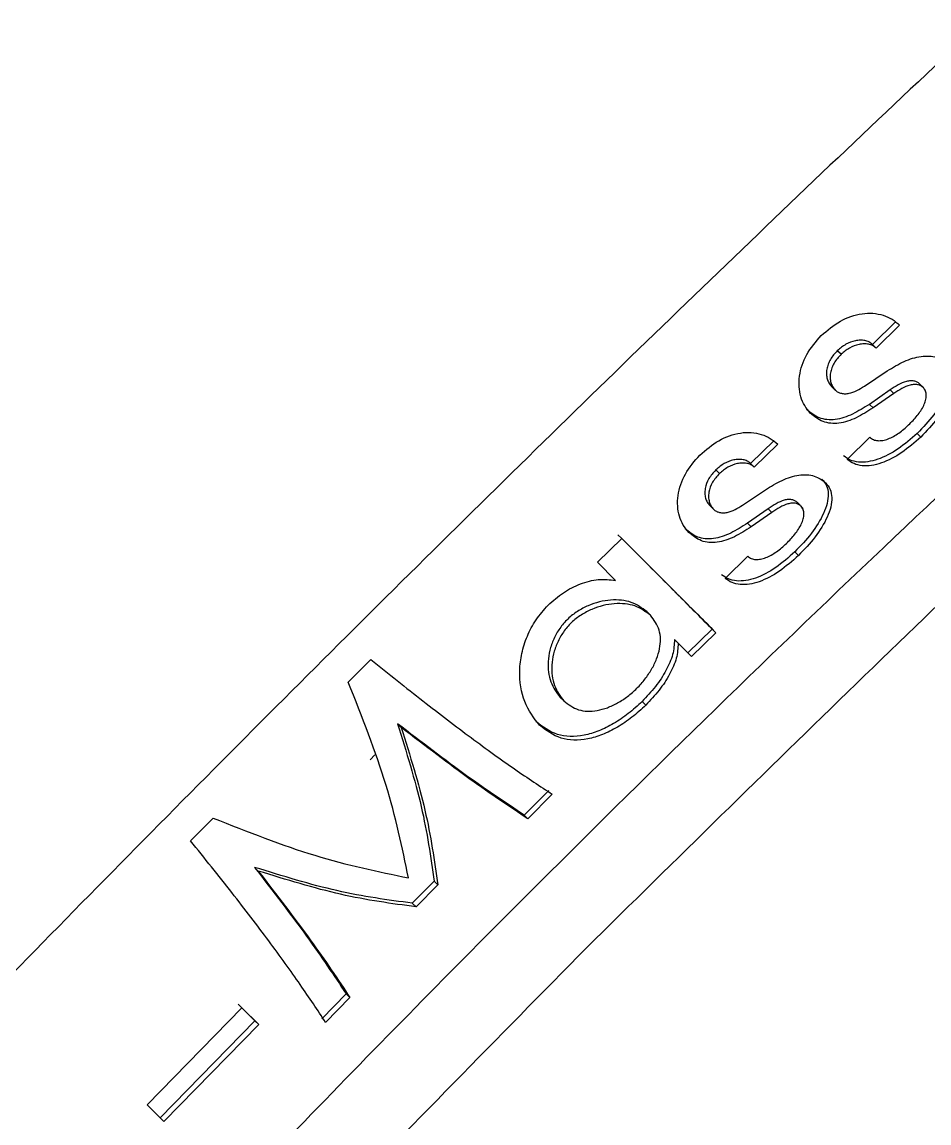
# Model space of a CAD drawing. Extents: x 400 to 501, y 484 to 634.
# Drawn here: x 413.852 to 415.374, y 582.297 to 584.143 of the extents above; entities that cross this region are included whole.
import ezdxf

# ---------------------------------------------------------------- set-up
doc = ezdxf.new("R2010")
doc.units = 0
doc.header["$MEASUREMENT"] = 0
doc.layers.add('DIM', color=3, linetype='Continuous')
doc.layers.add('GEOMETRY', color=3, linetype='Continuous', lineweight=25)

# ---------------------------------------------------------------- blocks, each defined once
blk = doc.blocks.new('2026 GRANDEE')
at = {"layer": 'GEOMETRY', "ltscale": 16}
for p, q in [((-35.1064, -13.1993), (-35.1458, -13.2376)), ((-35.1002, -13.2054), (-35.1396, -13.2438)), ((-35.1985, -13.2543), (-35.2047, -13.2482)), ((-35.1396, -13.2438), (-35.1458, -13.2376)), ((-35.1593, -13.3075), (-35.1208, -13.2821)), ((-35.2081, -13.3143), (-35.2142, -13.3081)), ((-35.0603, -13.3102), (-35.0664, -13.3041)), ((-35.1158, -13.3139), (-35.1508, -13.3382)), ((-35.1097, -13.3201), (-35.1447, -13.3443)), ((-35.1097, -13.3201), (-35.1158, -13.3139)), ((-35.1447, -13.3443), (-35.1508, -13.3382)), ((-35.3109, -13.3988), (-35.3502, -13.4373)), ((-35.1883, -13.4305), (-35.1502, -13.3935)), ((-35.0646, -13.393), (-35.0707, -13.3869)), ((-35.3047, -13.4049), (-35.344, -13.4434)), ((-35.344, -13.4434), (-35.3502, -13.4373)), ((-35.4026, -13.4543), (-35.4087, -13.4482)), ((-35.3637, -13.5071), (-35.3254, -13.4815)), ((-35.4123, -13.5142), (-35.4184, -13.508)), ((-35.3206, -13.5132), (-35.3555, -13.5376)), ((-35.3145, -13.5193), (-35.3206, -13.5132)), ((-35.2618, -13.5127), (-35.2716, -13.503)), ((-35.3145, -13.5193), (-35.3493, -13.5438)), ((-35.3493, -13.5438), (-35.3555, -13.5376)), ((-35.607, -13.6031), (-35.5665, -13.563)), ((-35.2699, -13.5917), (-35.2761, -13.5856)), ((-35.5768, -13.6333), (-35.607, -13.6031)), ((-35.3928, -13.63), (-35.3549, -13.5929)), ((-35.5182, -13.6919), (-35.5244, -13.6858)), ((-35.4147, -13.7149), (-35.4554, -13.7548)), ((-35.4086, -13.7211), (-35.4147, -13.7149)), ((-35.4716, -13.7386), (-35.4777, -13.7325)), ((-35.4086, -13.7211), (-35.4493, -13.761)), ((-35.4493, -13.761), (-35.4716, -13.7386)), ((-36.0252, -13.8041), (-35.9872, -13.7661)), ((-35.6635, -13.8356), (-35.6696, -13.8295)), ((-35.526, -13.8426), (-35.5322, -13.8364)), ((-35.9365, -13.8798), (-35.9426, -13.8737)), ((-35.9886, -13.9342), (-35.9805, -13.9258)), ((-35.689, -13.9857), (-35.7303, -14.0269)), ((-35.6829, -13.9919), (-35.7242, -14.033)), ((-35.7242, -14.033), (-35.7303, -14.0269)), ((-36.29, -14.07), (-36.2522, -14.0319)), ((-36.1763, -14.1207), (-36.1825, -14.1146)), ((-35.8813, -14.138), (-35.9178, -14.1747)), ((-35.8752, -14.1441), (-35.8813, -14.138)), ((-35.8752, -14.1441), (-35.9116, -14.1808)), ((-35.9116, -14.1808), (-35.9178, -14.1747)), ((-36.2099, -14.344), (-36.1818, -14.3722)), ((-36.0287, -14.3269), (-36.0696, -14.3684)), ((-36.0225, -14.333), (-36.0634, -14.3746)), ((-36.0225, -14.333), (-36.0287, -14.3269)), ((-36.3628, -14.5126), (-36.2038, -14.3502)), ((-36.2038, -14.3502), (-36.1756, -14.3783)), ((-36.1818, -14.3722), (-36.3407, -14.5347)), ((-36.1756, -14.3783), (-36.3345, -14.5408)), ((-36.1756, -14.3783), (-36.1818, -14.3722)), ((-36.3345, -14.5408), (-36.3628, -14.5126))]:
    blk.add_line(p, q, dxfattribs=at)
for points, knots in [([(-40.5003, -15.8714), (-40.4458, -15.8151), (-40.3226, -15.6877), (-40.1408, -15.4997), (-39.9651, -15.3178), (-39.8201, -15.1678), (-39.7056, -15.0492), (-39.6194, -14.9601), (-39.5502, -14.8884), (-39.4511, -14.7859), (-39.3025, -14.6322), (-39.0935, -14.416), (-38.8443, -14.1584), (-38.5644, -13.8693), (-38.2653, -13.5609), (-37.9638, -13.2506), (-37.6617, -12.9402), (-37.3313, -12.6013), (-36.9741, -12.2355), (-36.5987, -11.8519), (-36.2427, -11.4888), (-35.9145, -11.1547), (-35.6645, -10.9006), (-35.4828, -10.716), (-35.3515, -10.5826), (-35.2026, -10.4314), (-35.0272, -10.2533), (-34.826, -10.049), (-34.5993, -9.8189), (-34.359, -9.575), (-34.1941, -9.4073), (-34.113, -9.3249)], [0, 0, 0, 0, 0.025706, 0.058116, 0.085771, 0.108674, 0.126547, 0.139842, 0.14935, 0.159222, 0.186616, 0.219484, 0.257819, 0.304206, 0.351452, 0.398756, 0.44612, 0.493545, 0.553989, 0.613827, 0.669581, 0.720778, 0.767425, 0.786508, 0.805714, 0.828802, 0.856129, 0.887695, 0.922828, 0.962064, 1, 1, 1, 1]), ([(-40.3706, -15.9417), (-40.3422, -15.9148), (-40.11, -15.6952), (-39.6744, -15.2761), (-39.065, -14.6861), (-38.4575, -14.0915), (-37.8521, -13.494), (-37.249, -12.8934), (-36.6483, -12.2902), (-36.0504, -11.6845), (-35.4555, -11.0767), (-34.8652, -10.4669), (-34.4262, -10.0105), (-34.187, -9.7575), (-34.1406, -9.7083)], [0, 0, 0, 0, 0.013438, 0.10981, 0.206183, 0.302486, 0.398732, 0.494983, 0.591271, 0.687581, 0.783942, 0.880359, 0.976777, 1, 1, 1, 1]), ([(-32.0826, -10.2807), (-32.4042, -10.5222), (-33.044, -11.0026), (-33.956, -11.7803), (-34.8417, -12.5767), (-35.7009, -13.3979), (-36.5348, -14.2323), (-37.3474, -15.0774), (-38.1302, -15.9429), (-38.8881, -16.8398), (-39.3585, -17.4672), (-39.595, -17.7827)], [0, 0, 0, 0, 0.113392, 0.225638, 0.337341, 0.448782, 0.560233, 0.669481, 0.778832, 0.888788, 1, 1, 1, 1]), ([(-31.6026, -10.7629), (-31.7346, -10.851), (-32.0014, -11.0291), (-32.3994, -11.3097), (-32.8003, -11.6038), (-33.2029, -11.9123), (-33.5956, -12.2261), (-34.0451, -12.6002), (-34.5554, -13.0457), (-35.1391, -13.5846), (-35.6554, -14.0878), (-36.0964, -14.5358), (-36.4532, -14.9108), (-36.7926, -15.2802), (-37.1149, -15.6435), (-37.4296, -16.0113), (-37.8042, -16.466), (-38.23, -17.0115), (-38.6902, -17.6387), (-38.9753, -18.0617), (-39.1157, -18.2701)], [0, 0, 0, 0, 0.044709, 0.090349, 0.13691, 0.184379, 0.232745, 0.277954, 0.348418, 0.422679, 0.500679, 0.550525, 0.598903, 0.645795, 0.691185, 0.735062, 0.781563, 0.856423, 0.929252, 1, 1, 1, 1]), ([(-35.626, -14.2499), (-35.3247, -13.9537), (-34.7222, -13.3614), (-34.0867, -12.8046), (-33.7689, -12.5262)], [0, 0, 0, 0, 0.499996, 1, 1, 1, 1]), ([(-35.2318, -13.2229), (-35.2214, -13.2142), (-35.2009, -13.1968), (-35.1692, -13.1859), (-35.1447, -13.1848), (-35.1275, -13.1883), (-35.1122, -13.195), (-35.1042, -13.2019), (-35.1002, -13.2054)], [0, 0, 0, 0, 0.2501206, 0.4986241, 0.6239066, 0.7485423, 0.8738271, 1, 1, 1, 1]), ([(-35.25, -13.3529), (-35.2534, -13.3489), (-35.2601, -13.341), (-35.2663, -13.3257), (-35.2693, -13.3088), (-35.2684, -13.2849), (-35.2581, -13.2535), (-35.2406, -13.2332), (-35.2318, -13.2229)], [0, 0, 0, 0, 0.125882, 0.25115, 0.376045, 0.500728, 0.749011, 1, 1, 1, 1]), ([(-35.1458, -13.2376), (-35.1476, -13.2362), (-35.1513, -13.2333), (-35.1584, -13.231), (-35.1662, -13.2303), (-35.177, -13.2317), (-35.1908, -13.2366), (-35.2001, -13.2443), (-35.2047, -13.2482)], [0, 0, 0, 0, 0.1251322, 0.2500789, 0.3753472, 0.5006993, 0.7503263, 1, 1, 1, 1]), ([(-35.1396, -13.2438), (-35.1415, -13.2423), (-35.1451, -13.2394), (-35.1522, -13.2371), (-35.16, -13.2365), (-35.1708, -13.2378), (-35.1847, -13.2428), (-35.1939, -13.2505), (-35.1985, -13.2543)], [0, 0, 0, 0, 0.125132, 0.250079, 0.375347, 0.500699, 0.750326, 1, 1, 1, 1]), ([(-35.2047, -13.2482), (-35.2089, -13.2528), (-35.2152, -13.2599), (-35.2202, -13.2709), (-35.2226, -13.2793), (-35.2231, -13.2877), (-35.2219, -13.2955), (-35.219, -13.3026), (-35.2158, -13.3063), (-35.2142, -13.3081)], [0, 0, 0, 0, 0.2491409, 0.373938, 0.4985542, 0.6237251, 0.7486846, 0.8741126, 1, 1, 1, 1]), ([(-35.1985, -13.2543), (-35.2027, -13.259), (-35.209, -13.266), (-35.2141, -13.277), (-35.2164, -13.2855), (-35.217, -13.2939), (-35.2157, -13.3017), (-35.2129, -13.3087), (-35.2097, -13.3124), (-35.2081, -13.3143)], [0, 0, 0, 0, 0.249141, 0.373938, 0.498554, 0.623725, 0.748685, 0.874113, 1, 1, 1, 1]), ([(-35.1208, -13.2821), (-35.1115, -13.2764), (-35.0931, -13.2652), (-35.0685, -13.2575), (-35.0504, -13.2569), (-35.0337, -13.2598), (-35.0249, -13.2665), (-35.0189, -13.271)], [0, 0, 0, 0, 0.251026, 0.498917, 0.623579, 0.748543, 1, 1, 1, 1]), ([(-35.0251, -13.2648), (-35.0222, -13.2684), (-35.0166, -13.2754), (-35.0138, -13.2897), (-35.0157, -13.3057), (-35.0238, -13.328), (-35.0415, -13.3566), (-35.0609, -13.3768), (-35.0707, -13.3869)], [0, 0, 0, 0, 0.125632, 0.250272, 0.375166, 0.501024, 0.749758, 1, 1, 1, 1]), ([(-35.0189, -13.271), (-35.0161, -13.2745), (-35.0104, -13.2816), (-35.0076, -13.2958), (-35.0096, -13.3118), (-35.0177, -13.3342), (-35.0353, -13.3628), (-35.0548, -13.3829), (-35.0646, -13.393)], [0, 0, 0, 0, 0.125632, 0.250272, 0.375166, 0.501024, 0.749758, 1, 1, 1, 1]), ([(-35.2081, -13.3143), (-35.2066, -13.3155), (-35.2037, -13.318), (-35.1979, -13.3199), (-35.1917, -13.3206), (-35.1829, -13.3195), (-35.1718, -13.3154), (-35.1634, -13.3101), (-35.1593, -13.3075)], [0, 0, 0, 0, 0.125625, 0.250582, 0.375568, 0.500489, 0.749031, 1, 1, 1, 1]), ([(-35.0664, -13.3041), (-35.0678, -13.3029), (-35.0704, -13.3007), (-35.0758, -13.2988), (-35.082, -13.2985), (-35.0911, -13.3002), (-35.1027, -13.3051), (-35.1114, -13.311), (-35.1158, -13.3139)], [0, 0, 0, 0, 0.125279, 0.250079, 0.375087, 0.500396, 0.749665, 1, 1, 1, 1]), ([(-35.0603, -13.3102), (-35.0616, -13.3091), (-35.0643, -13.3068), (-35.0696, -13.305), (-35.0759, -13.3046), (-35.0849, -13.3063), (-35.0966, -13.3113), (-35.1053, -13.3172), (-35.1097, -13.3201)], [0, 0, 0, 0, 0.125279, 0.250079, 0.375087, 0.500396, 0.749665, 1, 1, 1, 1]), ([(-35.085, -13.3726), (-35.08, -13.3676), (-35.0702, -13.3575), (-35.0606, -13.3431), (-35.0562, -13.3315), (-35.0551, -13.3232), (-35.0561, -13.3157), (-35.0589, -13.312), (-35.0603, -13.3102)], [0, 0, 0, 0, 0.25095, 0.499252, 0.624726, 0.749996, 0.87464, 1, 1, 1, 1]), ([(-35.1508, -13.3382), (-35.1601, -13.344), (-35.1786, -13.3555), (-35.2035, -13.3641), (-35.2222, -13.3644), (-35.2395, -13.3603), (-35.2495, -13.3522), (-35.2562, -13.3468)], [0, 0, 0, 0, 0.2517832, 0.5000716, 0.6243439, 0.7486952, 1, 1, 1, 1]), ([(-35.1447, -13.3443), (-35.154, -13.3501), (-35.1725, -13.3617), (-35.1973, -13.3702), (-35.216, -13.3705), (-35.2333, -13.3665), (-35.2433, -13.3584), (-35.25, -13.3529)], [0, 0, 0, 0, 0.251783, 0.500072, 0.624344, 0.748695, 1, 1, 1, 1]), ([(-35.1502, -13.3935), (-35.1483, -13.395), (-35.1445, -13.3978), (-35.137, -13.3994), (-35.1285, -13.3989), (-35.1165, -13.3955), (-35.1011, -13.3871), (-35.0904, -13.3774), (-35.085, -13.3726)], [0, 0, 0, 0, 0.125201, 0.250172, 0.3753, 0.500711, 0.750261, 1, 1, 1, 1]), ([(-35.4355, -13.4232), (-35.4252, -13.4145), (-35.4048, -13.397), (-35.3732, -13.3859), (-35.3489, -13.3847), (-35.3319, -13.388), (-35.3166, -13.3946), (-35.3087, -13.4015), (-35.3047, -13.4049)], [0, 0, 0, 0, 0.250129, 0.498649, 0.623941, 0.748566, 0.873835, 1, 1, 1, 1]), ([(-35.0707, -13.3869), (-35.0812, -13.3961), (-35.1021, -13.4144), (-35.1315, -13.4294), (-35.1537, -13.4351), (-35.1693, -13.4355), (-35.1834, -13.4323), (-35.1907, -13.427), (-35.1944, -13.4243)], [0, 0, 0, 0, 0.250008, 0.49839, 0.623598, 0.748656, 0.874, 1, 1, 1, 1]), ([(-35.0646, -13.393), (-35.0751, -13.4022), (-35.096, -13.4206), (-35.1253, -13.4356), (-35.1476, -13.4413), (-35.1632, -13.4416), (-35.1772, -13.4384), (-35.1846, -13.4331), (-35.1883, -13.4305)], [0, 0, 0, 0, 0.250008, 0.49839, 0.623598, 0.748656, 0.874, 1, 1, 1, 1]), ([(-35.454, -13.553), (-35.4574, -13.549), (-35.464, -13.5411), (-35.4702, -13.5259), (-35.4731, -13.509), (-35.4721, -13.4851), (-35.4617, -13.4538), (-35.4443, -13.4335), (-35.4355, -13.4232)], [0, 0, 0, 0, 0.12587, 0.251127, 0.376023, 0.50071, 0.748996, 1, 1, 1, 1]), ([(-35.3502, -13.4373), (-35.352, -13.4359), (-35.3556, -13.433), (-35.3627, -13.4308), (-35.3704, -13.4302), (-35.3812, -13.4316), (-35.3949, -13.4366), (-35.4041, -13.4443), (-35.4087, -13.4482)], [0, 0, 0, 0, 0.125132, 0.25008, 0.375342, 0.500708, 0.750342, 1, 1, 1, 1]), ([(-35.344, -13.4434), (-35.3458, -13.442), (-35.3495, -13.4391), (-35.3565, -13.4369), (-35.3643, -13.4363), (-35.375, -13.4377), (-35.3888, -13.4428), (-35.398, -13.4505), (-35.4026, -13.4543)], [0, 0, 0, 0, 0.125132, 0.25008, 0.375342, 0.500708, 0.750342, 1, 1, 1, 1]), ([(-35.4087, -13.4482), (-35.4129, -13.4529), (-35.4212, -13.4622), (-35.4264, -13.4766), (-35.4272, -13.4877), (-35.426, -13.4955), (-35.4231, -13.5025), (-35.42, -13.5062), (-35.4184, -13.508)], [0, 0, 0, 0, 0.249463, 0.497956, 0.623264, 0.748377, 0.873965, 1, 1, 1, 1]), ([(-35.4026, -13.4543), (-35.4067, -13.459), (-35.415, -13.4684), (-35.4203, -13.4828), (-35.421, -13.4938), (-35.4198, -13.5017), (-35.417, -13.5087), (-35.4138, -13.5123), (-35.4123, -13.5142)], [0, 0, 0, 0, 0.2494631, 0.4979559, 0.6232644, 0.7483766, 0.8739652, 1, 1, 1, 1]), ([(-35.3254, -13.4815), (-35.3162, -13.4758), (-35.2979, -13.4645), (-35.2735, -13.4567), (-35.2555, -13.4559), (-35.2389, -13.4587), (-35.2301, -13.4653), (-35.2243, -13.4697)], [0, 0, 0, 0, 0.251033, 0.4989259, 0.6235856, 0.7485447, 1, 1, 1, 1]), ([(-35.2304, -13.4635), (-35.2276, -13.467), (-35.222, -13.474), (-35.2193, -13.4882), (-35.2213, -13.5042), (-35.2294, -13.5265), (-35.247, -13.5552), (-35.2664, -13.5754), (-35.2761, -13.5856)], [0, 0, 0, 0, 0.125627, 0.250266, 0.375161, 0.501018, 0.749761, 1, 1, 1, 1]), ([(-35.2243, -13.4697), (-35.2215, -13.4732), (-35.2159, -13.4802), (-35.2132, -13.4944), (-35.2151, -13.5103), (-35.2233, -13.5327), (-35.2408, -13.5613), (-35.2602, -13.5816), (-35.2699, -13.5917)], [0, 0, 0, 0, 0.125627, 0.250266, 0.375161, 0.501018, 0.749761, 1, 1, 1, 1]), ([(-35.4123, -13.5142), (-35.4108, -13.5154), (-35.4078, -13.5178), (-35.4022, -13.5197), (-35.396, -13.5203), (-35.3872, -13.5192), (-35.3761, -13.515), (-35.3679, -13.5098), (-35.3637, -13.5071)], [0, 0, 0, 0, 0.125621, 0.250572, 0.375566, 0.500504, 0.749047, 1, 1, 1, 1]), ([(-35.2716, -13.503), (-35.2729, -13.5018), (-35.2755, -13.4996), (-35.2809, -13.4978), (-35.2871, -13.4975), (-35.296, -13.4992), (-35.3076, -13.5043), (-35.3163, -13.5102), (-35.3206, -13.5132)], [0, 0, 0, 0, 0.125279, 0.250077, 0.375078, 0.500392, 0.74966, 1, 1, 1, 1]), ([(-35.2654, -13.5091), (-35.2668, -13.508), (-35.2694, -13.5057), (-35.2747, -13.5039), (-35.2809, -13.5037), (-35.2899, -13.5054), (-35.3015, -13.5105), (-35.3101, -13.5164), (-35.3145, -13.5193)], [0, 0, 0, 0, 0.125279, 0.250077, 0.375078, 0.500392, 0.74966, 1, 1, 1, 1]), ([(-35.2901, -13.5715), (-35.2852, -13.5664), (-35.2754, -13.5563), (-35.2659, -13.5419), (-35.2615, -13.5303), (-35.2604, -13.5221), (-35.2613, -13.5145), (-35.2641, -13.5109), (-35.2654, -13.5091)], [0, 0, 0, 0, 0.250946, 0.499251, 0.624734, 0.750012, 0.874649, 1, 1, 1, 1]), ([(-35.3555, -13.5376), (-35.3647, -13.5435), (-35.3831, -13.5551), (-35.4078, -13.5638), (-35.4264, -13.5642), (-35.4436, -13.5602), (-35.4535, -13.5522), (-35.4601, -13.5468)], [0, 0, 0, 0, 0.251798, 0.500101, 0.624373, 0.748713, 1, 1, 1, 1]), ([(-35.3493, -13.5438), (-35.3586, -13.5496), (-35.3769, -13.5612), (-35.4016, -13.5699), (-35.4202, -13.5704), (-35.4374, -13.5664), (-35.4474, -13.5583), (-35.454, -13.553)], [0, 0, 0, 0, 0.251798, 0.500101, 0.624373, 0.748713, 1, 1, 1, 1]), ([(-35.5727, -13.5569), (-35.5424, -13.5871), (-35.4818, -13.6477), (-35.4371, -13.6925), (-35.4147, -13.7149)], [0, 0, 0, 0, 0.498764, 1, 1, 1, 1]), ([(-35.5665, -13.563), (-35.5363, -13.5932), (-35.4757, -13.6539), (-35.431, -13.6986), (-35.4086, -13.7211)], [0, 0, 0, 0, 0.498764, 1, 1, 1, 1]), ([(-35.2761, -13.5856), (-35.2865, -13.5948), (-35.3073, -13.6132), (-35.3365, -13.6285), (-35.3586, -13.6343), (-35.374, -13.6348), (-35.388, -13.6317), (-35.3953, -13.6265), (-35.3989, -13.6238)], [0, 0, 0, 0, 0.250013, 0.498388, 0.623594, 0.748657, 0.874, 1, 1, 1, 1]), ([(-35.3549, -13.5929), (-35.353, -13.5943), (-35.3493, -13.5971), (-35.3418, -13.5986), (-35.3334, -13.5981), (-35.3215, -13.5945), (-35.3062, -13.586), (-35.2955, -13.5764), (-35.2901, -13.5715)], [0, 0, 0, 0, 0.125206, 0.250183, 0.375314, 0.500732, 0.75028, 1, 1, 1, 1]), ([(-35.2699, -13.5917), (-35.2804, -13.601), (-35.3012, -13.6194), (-35.3303, -13.6346), (-35.3524, -13.6405), (-35.3679, -13.6409), (-35.3819, -13.6378), (-35.3891, -13.6326), (-35.3928, -13.63)], [0, 0, 0, 0, 0.250013, 0.498388, 0.623594, 0.748657, 0.874, 1, 1, 1, 1]), ([(-35.6899, -13.6749), (-35.6816, -13.6676), (-35.6651, -13.6529), (-35.636, -13.6383), (-35.6053, -13.6302), (-35.5863, -13.6323), (-35.5768, -13.6333)], [0, 0, 0, 0, 0.25143, 0.50055, 0.749437, 1, 1, 1, 1]), ([(-35.7044, -13.8763), (-35.7138, -13.8641), (-35.7325, -13.8397), (-35.7394, -13.7942), (-35.735, -13.7558), (-35.7257, -13.7268), (-35.7111, -13.6988), (-35.697, -13.6829), (-35.6899, -13.6749)], [0, 0, 0, 0, 0.249959, 0.499086, 0.624856, 0.749853, 0.874475, 1, 1, 1, 1]), ([(-35.5244, -13.6858), (-35.5325, -13.6798), (-35.5488, -13.6678), (-35.5847, -13.6644), (-35.6166, -13.672), (-35.6409, -13.6848), (-35.6574, -13.6976), (-35.671, -13.7136), (-35.6811, -13.7316), (-35.6876, -13.7506), (-35.6912, -13.7756), (-35.6878, -13.8053), (-35.6757, -13.8214), (-35.6696, -13.8295)], [0, 0, 0, 0, 0.1249412, 0.2494211, 0.3746014, 0.4369717, 0.4990095, 0.5610089, 0.6234558, 0.6865113, 0.7496619, 0.8746627, 1, 1, 1, 1]), ([(-35.5182, -13.6919), (-35.5264, -13.6859), (-35.5426, -13.6739), (-35.5785, -13.6705), (-35.6105, -13.6782), (-35.6347, -13.6909), (-35.6513, -13.7037), (-35.6649, -13.7198), (-35.6749, -13.7378), (-35.6815, -13.7567), (-35.6851, -13.7817), (-35.6816, -13.8114), (-35.6695, -13.8276), (-35.6635, -13.8356)], [0, 0, 0, 0, 0.124941, 0.249421, 0.374601, 0.436972, 0.49901, 0.561009, 0.623456, 0.686511, 0.749662, 0.874663, 1, 1, 1, 1]), ([(-35.6635, -13.8356), (-35.6558, -13.8414), (-35.6404, -13.8529), (-35.6133, -13.8536), (-35.5906, -13.8474), (-35.5732, -13.8393), (-35.5564, -13.8283), (-35.5407, -13.8146), (-35.527, -13.7991), (-35.5158, -13.7824), (-35.5074, -13.7651), (-35.5007, -13.7424), (-35.5009, -13.7152), (-35.5125, -13.6997), (-35.5182, -13.6919)], [0, 0, 0, 0, 0.125026, 0.249374, 0.312105, 0.374725, 0.437123, 0.499412, 0.561783, 0.624315, 0.687119, 0.750176, 0.874873, 1, 1, 1, 1]), ([(-35.4777, -13.7325), (-35.4783, -13.7408), (-35.4793, -13.7575), (-35.4915, -13.7848), (-35.509, -13.8118), (-35.5245, -13.8282), (-35.5322, -13.8364)], [0, 0, 0, 0, 0.249128, 0.497616, 0.748224, 1, 1, 1, 1]), ([(-35.4716, -13.7386), (-35.4721, -13.747), (-35.4732, -13.7636), (-35.4854, -13.791), (-35.5029, -13.818), (-35.5183, -13.8344), (-35.526, -13.8426)], [0, 0, 0, 0, 0.249128, 0.497616, 0.748224, 1, 1, 1, 1]), ([(-35.9872, -13.7661), (-35.9577, -13.7898), (-35.8989, -13.837), (-35.818, -13.8984), (-35.7442, -13.9518), (-35.7033, -13.9785), (-35.6829, -13.9919)], [0, 0, 0, 0, 0.2507582, 0.5006337, 0.750297, 1, 1, 1, 1]), ([(-35.9242, -14.1322), (-35.9347, -14.0812), (-35.956, -13.979), (-36.0021, -13.8625), (-36.0252, -13.8041)], [0, 0, 0, 0, 0.498096, 1, 1, 1, 1]), ([(-35.5322, -13.8364), (-35.5398, -13.8434), (-35.555, -13.8574), (-35.5799, -13.874), (-35.605, -13.8864), (-35.6378, -13.8964), (-35.6767, -13.8957), (-35.6992, -13.8787), (-35.7106, -13.8701)], [0, 0, 0, 0, 0.125742, 0.250899, 0.375926, 0.50078, 0.749116, 1, 1, 1, 1]), ([(-35.526, -13.8426), (-35.5337, -13.8496), (-35.5488, -13.8635), (-35.5737, -13.8801), (-35.5989, -13.8926), (-35.6317, -13.9025), (-35.6705, -13.9019), (-35.6931, -13.8848), (-35.7044, -13.8763)], [0, 0, 0, 0, 0.125742, 0.250899, 0.375926, 0.50078, 0.749116, 1, 1, 1, 1]), ([(-35.7303, -14.0269), (-35.7609, -14.0066), (-35.8221, -13.9661), (-35.9024, -13.9045), (-35.9426, -13.8737)], [0, 0, 0, 0, 0.499151, 1, 1, 1, 1]), ([(-35.9426, -13.8737), (-35.9279, -13.921), (-35.8985, -14.0154), (-35.887, -14.0972), (-35.8813, -14.138)], [0, 0, 0, 0, 0.501235, 1, 1, 1, 1]), ([(-35.9365, -13.8798), (-35.9217, -13.9272), (-35.8923, -14.0215), (-35.8809, -14.1033), (-35.8752, -14.1441)], [0, 0, 0, 0, 0.501235, 1, 1, 1, 1]), ([(-35.7242, -14.033), (-35.7547, -14.0128), (-35.816, -13.9722), (-35.8963, -13.9107), (-35.9365, -13.8798)], [0, 0, 0, 0, 0.499151, 1, 1, 1, 1]), ([(-36.2522, -14.0319), (-36.194, -14.0548), (-36.0776, -14.1007), (-35.9754, -14.1217), (-35.9242, -14.1322)], [0, 0, 0, 0, 0.498875, 1, 1, 1, 1]), ([(-36.0634, -14.3746), (-36.0768, -14.3541), (-36.1037, -14.3131), (-36.1575, -14.239), (-36.219, -14.1581), (-36.2663, -14.0994), (-36.29, -14.07)], [0, 0, 0, 0, 0.250228, 0.500411, 0.750313, 1, 1, 1, 1]), ([(-36.1825, -14.1146), (-36.1516, -14.1547), (-36.0899, -14.2349), (-36.0491, -14.2962), (-36.0287, -14.3269)], [0, 0, 0, 0, 0.49944, 1, 1, 1, 1]), ([(-35.9178, -14.1747), (-35.9589, -14.1692), (-36.0408, -14.1582), (-36.1353, -14.1291), (-36.1825, -14.1146)], [0, 0, 0, 0, 0.501545, 1, 1, 1, 1]), ([(-36.1763, -14.1207), (-36.1455, -14.1608), (-36.0837, -14.2411), (-36.0429, -14.3024), (-36.0225, -14.333)], [0, 0, 0, 0, 0.49944, 1, 1, 1, 1]), ([(-35.9116, -14.1808), (-35.9527, -14.1753), (-36.0346, -14.1643), (-36.1292, -14.1352), (-36.1763, -14.1207)], [0, 0, 0, 0, 0.501545, 1, 1, 1, 1]), ([(-37.3502, -16.1064), (-37.0717, -15.7887), (-36.5147, -15.1534), (-35.9223, -14.551), (-35.626, -14.2499)], [0, 0, 0, 0, 0.499989, 1, 1, 1, 1])]:
    blk.add_open_spline(points, degree=3, knots=knots, dxfattribs=at)

msp = doc.modelspace()

# ---------------------------------------------------------------- block references
at = {"layer": 'DIM'}
msp.add_blockref('2026 GRANDEE', (450.4248, 596.8403), dxfattribs=at)

doc.saveas('drawing.dxf')
